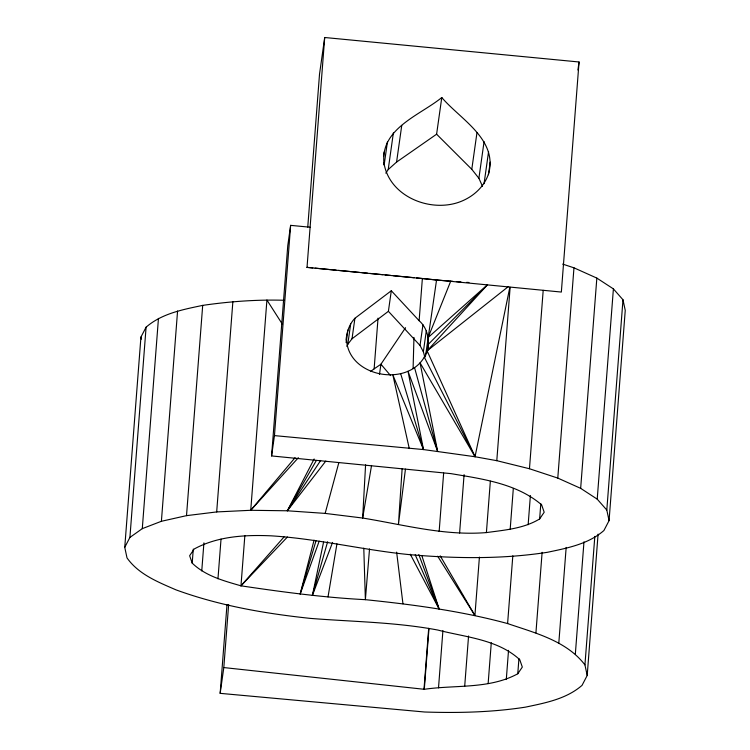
<?xml version="1.0" encoding="UTF-8"?>
<svg xmlns="http://www.w3.org/2000/svg" width="750" height="750" viewBox="0 0 750 750"><rect width="100%" height="100%" fill="white"/><g stroke="black" fill="none" stroke-linecap="round" stroke-linejoin="round"><path stroke-width="1.12" d="M413.091 368.653L413.962 337.397M383.878 162.422C380.812 128.166 420.413 115.041 441.788 97.519C459.984 119.016 497.063 138.816 488.934 172.537C484.641 187.162 472.2 197.803 458.034 202.528C428.212 212.334 388.688 195.562 383.878 162.422L383.55 164.719M365.587 464.831L362.653 518.034C403.641 524.719 444.506 536.006 486.403 532.584C504.516 530.081 523.631 528.666 539.634 518.944L544.191 512.241L541.631 504.844C516.778 483.497 482.213 478.903 450.975 473.634L271.584 455.934L287.766 245.672L290.634 225.356L310.078 227.222M402.122 468.928L398.438 524.503L405.45 469.125M598.078 534.131L587.203 675.469L582.047 685.35C566.316 699.056 545.231 702.956 525.431 707.147C492.084 712.322 458.278 713.109 424.594 712.003L220.162 693.347L223.809 667.566L424.294 689.297C455.381 684.759 489.338 689.288 517.772 673.772L522.319 667.069L519.759 659.672C497.597 639.328 465.712 637.275 437.841 630.056C395.738 622.097 352.894 621.778 310.322 618.384C264.741 613.584 219.216 605.616 176.034 589.875C158.147 582.094 138.694 574.434 127.012 557.916L124.753 547.322L140.934 337.059L146.091 327.178C161.822 313.472 182.906 309.572 202.697 305.381C229.631 301.481 256.866 299.484 284.081 300.262M124.753 547.322L129.909 537.431L146.091 327.178M129.909 537.431L142.284 528.647L158.456 318.384M142.284 528.647L161.4 521.287L177.572 311.025M161.4 521.287L186.516 515.644L202.697 305.381M587.203 675.469L584.934 664.875C566.466 640.753 535.012 632.953 507.6 623.569C461.109 610.931 413.212 604.612 365.381 599.672C323.663 597.534 282.262 591.975 240.975 585.825C223.753 580.828 205.425 575.981 192.197 563.119L193.275 549.103M201.759 570.909L203.916 542.878M186.516 515.644L216.684 511.931L232.866 301.669M217.969 578.803L221.025 539.091M220.162 693.347L226.997 604.575M223.809 667.566L228.656 604.491M287.428 537.009L240.975 585.825L244.847 535.594M216.684 511.931L250.734 510.291L266.916 300.028L282.562 324.497M271.584 455.934L274.453 435.609L290.634 225.356M307.753 227.091L319.519 74.184L324.703 37.5L579.056 61.988L561.347 292.059L306.994 267.375L312.816 267.928M307.003 267.572L324.703 37.5M370.453 371.578L374.128 368.878L378.038 318.15M427.481 350.85C429.956 340.256 427.556 328.05 419.128 320.7L422.372 278.475L416.55 277.913M424.022 689.044L428.7 628.303M424.294 689.297L428.972 628.556M439.144 531.506L443.644 473.1M438.516 687.853L442.913 630.609M459.6 533.025L464.091 474.628M464.7 686.222L468.562 635.991M437.662 556.2L474.919 615.506L479.409 557.1M486.403 532.584L490.35 481.181M192.197 563.119L189.637 555.722L194.184 549.009C217.463 536.259 245.213 534.666 271.238 535.837C317.494 538.725 362.634 549.938 408.675 554.559C454.781 558.572 501.431 559.369 547.303 552.319C567.094 548.128 588.178 544.228 603.909 530.522L609.066 520.641L606.806 510.047L597.216 499.144L580.659 488.344L557.784 478.087L529.462 468.741L496.791 460.678L510.122 287.353M488.137 683.597L491.287 642.712M510.178 529.322L513.319 488.438M507.6 623.569L512.812 555.816M506.287 679.547L508.528 650.344M529.462 468.741L543.197 290.334M528.15 524.719L530.4 495.516M517.772 673.772L518.934 658.594M539.634 518.944L540.806 503.766M535.922 632.916L542.119 552.309M557.784 478.087L573.966 267.825L562.678 264.103M558.797 643.181L566.166 547.397M580.659 488.344L596.841 278.091L573.966 267.825M575.344 653.972L583.978 541.828M597.216 499.144L613.397 288.881L596.841 278.091M584.934 664.875L594.825 536.381M606.806 510.047L622.987 299.784L613.397 288.881M609.066 520.641L625.247 310.387L622.987 299.784M369.525 548.944L365.381 599.672L363.788 548.147M346.078 340.059C346.772 332.072 349.256 324.169 354.919 318.272L391.303 290.747L419.128 320.7M346.088 342.544L347.859 330.038M346.847 346.378L347.784 344.316L350.681 323.831M347.784 344.316L352.022 338.766L354.919 318.272M383.541 156.497L384.188 151.912M384.188 164.803L387.422 141.881M385.819 173.156L388.209 169.556L393.384 132.872M388.209 169.556L396.581 162.075L401.756 125.391M379.481 374.456L380.925 364.219L405.544 327.703M352.022 338.766L388.397 311.316L391.303 290.747M396.581 162.075L436.603 134.203L441.788 97.519M424.884 357.319L423.356 351.769L420.028 345.478L422.963 324.713M423.356 351.769L426.3 330.9M425.494 356.222L436.547 280.041L452.981 281.363M426.806 353.062L428.419 344.222L487.509 284.7L428.147 337.481L450.703 281.203M482.503 186.291L478.894 178.284L471.788 169.312L476.972 132.637M478.894 178.284L484.078 141.6M484.05 183.713L488.578 151.613M488.447 174.731L490.228 162.122M577.922 70.013L579.056 61.988M328.022 596.897L336.938 543.834M371.55 465.459L362.653 518.034L325.153 513.403L287.353 510.788L250.734 510.291L295.059 457.697M509.831 287.316L475.031 456.741L423.497 449.569L274.453 435.609M332.569 542.4L312.394 595.397L323.569 542.119M319.163 541.191L300.178 594.009L314.072 540.112M325.153 513.403L338.85 462.591M312.394 595.397L327.619 541.753M300.178 594.009L316.022 540.722M346.556 336.647C344.991 378.328 413.803 389.925 427.116 350.859L487.547 284.738M314.147 458.972L287.353 510.788L325.809 461.062M316.406 460.425L287.353 510.788L320.653 460.472M240.975 585.825L284.044 536.944M250.734 510.291L298.378 457.697M508.472 286.481L427.116 350.859L475.031 456.741L496.791 460.678M374.128 368.878L380.925 364.219L390.6 375.619M456.403 281.606L460.959 281.934M466.669 282.338L468.947 282.497M315.15 268.153L336.131 270.178M338.456 270.403L359.438 272.419M361.772 272.644L367.594 273.206M369.928 273.431L382.744 274.659M385.078 274.884L390.909 275.447M393.234 275.672L414.216 277.697M423.459 278.597L436.547 280.041M436.603 134.203L471.788 169.312M388.397 311.316L420.028 345.478M440.203 555.844L474.919 615.506M410.278 554.212L439.134 609.038L421.894 555.806M424.284 357.122L475.031 456.741L420.038 362.784L437.616 451.312L408 371.259L423.497 449.569L392.859 374.953L409.284 448.584M415.209 554.784L439.134 609.038L418.809 554.559M400.688 373.744L423.497 449.569M414.534 367.594L437.616 451.312M140.934 337.059L141.384 339.178M396.637 552.131L402.956 603.816"/></g></svg>
